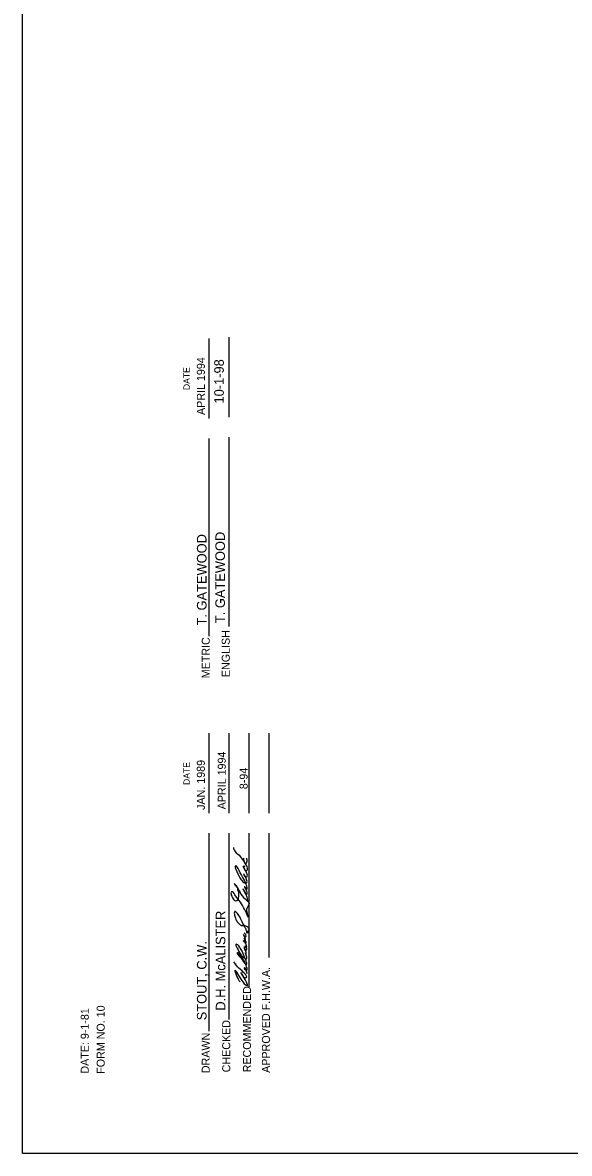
# Model space of a CAD drawing. Extents: x 1000 to 1036.3, y 1000 to 1022.
# Drawn here: x 1000 to 1006.83, y 1000 to 1014.12 of the extents above; entities that cross this region are included whole.
import ezdxf

# ---------------------------------------------------------------- set-up
doc = ezdxf.new("R2010")
doc.units = 0
for name, color, linetype in [('Level 1', 7, 'Continuous'), ('Level 10', 7, 'Continuous'), ('Level 15', 7, 'Continuous')]:
    doc.layers.add(name, color=color, linetype=linetype)

msp = doc.modelspace()

# ---------------------------------------------------------------- linework, layer by layer
at = {"layer": 'Level 1'}
for points in [[(1002.814, 1003.162), (1002.784, 1003.25), (1002.754, 1003.303), (1002.768, 1003.272), (1002.785, 1003.243), (1002.802, 1003.236), (1002.802, 1003.272), (1002.782, 1003.32), (1002.773, 1003.334), (1002.775, 1003.317), (1002.788, 1003.301), (1002.801, 1003.299), (1002.804, 1003.317), (1002.794, 1003.359), (1002.751, 1003.446), (1002.747, 1003.453), (1002.69, 1003.557), (1002.674, 1003.583), (1002.666, 1003.591), (1002.656, 1003.582), (1002.663, 1003.548), (1002.714, 1003.441), (1002.752, 1003.391), (1002.772, 1003.378), (1002.787, 1003.377), (1002.801, 1003.383), (1002.801, 1003.41), (1002.782, 1003.454), (1002.761, 1003.492), (1002.782, 1003.458), (1002.801, 1003.453), (1002.806, 1003.463), (1002.796, 1003.508), (1002.778, 1003.542), (1002.758, 1003.574), (1002.758, 1003.588), (1002.772, 1003.588), (1002.764, 1003.575), (1002.77, 1003.55), (1002.777, 1003.539), (1002.798, 1003.531), (1002.81, 1003.547), (1002.806, 1003.577), (1002.777, 1003.631), (1002.693, 1003.732), (1002.689, 1003.735), (1002.649, 1003.782), (1002.639, 1003.805), (1002.638, 1003.821)], [(1002.76, 1003.686), (1002.77, 1003.633), (1002.781, 1003.623), (1002.794, 1003.624), (1002.802, 1003.64), (1002.799, 1003.687)], [(1002.817, 1002.951), (1002.77, 1003.05), (1002.72, 1003.136), (1002.652, 1003.229), (1002.613, 1003.268), (1002.605, 1003.263), (1002.603, 1003.24), (1002.622, 1003.191), (1002.636, 1003.168), (1002.651, 1003.158), (1002.672, 1003.157), (1002.687, 1003.166), (1002.7, 1003.217), (1002.699, 1003.257), (1002.687, 1003.306), (1002.686, 1003.312), (1002.668, 1003.344), (1002.642, 1003.369), (1002.655, 1003.352), (1002.715, 1003.26), (1002.779, 1003.178), (1002.828, 1003.119), (1002.818, 1003.092), (1002.799, 1003.059), (1002.803, 1003.001), (1002.816, 1002.949)], [(1002.802, 1002.751), (1002.794, 1002.79), (1002.776, 1002.827), (1002.73, 1002.915), (1002.684, 1002.995), (1002.652, 1003.02), (1002.643, 1002.999), (1002.648, 1002.976), (1002.663, 1002.923), (1002.689, 1002.885), (1002.723, 1002.853), (1002.775, 1002.842), (1002.811, 1002.827), (1002.827, 1002.792), (1002.819, 1002.783), (1002.815, 1002.779), (1002.808, 1002.751)], [(1002.807, 1002.248), (1002.787, 1002.299), (1002.774, 1002.317), (1002.77, 1002.319), (1002.794, 1002.285), (1002.803, 1002.291), (1002.803, 1002.31), (1002.777, 1002.383), (1002.729, 1002.46), (1002.686, 1002.505), (1002.681, 1002.507), (1002.68, 1002.498), (1002.688, 1002.484), (1002.756, 1002.398), (1002.781, 1002.369), (1002.799, 1002.364), (1002.793, 1002.398), (1002.791, 1002.404), (1002.76, 1002.485), (1002.719, 1002.565), (1002.673, 1002.611), (1002.666, 1002.612), (1002.661, 1002.606), (1002.668, 1002.587), (1002.712, 1002.502), (1002.761, 1002.446), (1002.786, 1002.431), (1002.795, 1002.432), (1002.799, 1002.436), (1002.792, 1002.474), (1002.778, 1002.504), (1002.778, 1002.5), (1002.788, 1002.489), (1002.792, 1002.502), (1002.777, 1002.547), (1002.765, 1002.581), (1002.786, 1002.539), (1002.796, 1002.544), (1002.792, 1002.574), (1002.784, 1002.584), (1002.775, 1002.589), (1002.792, 1002.572), (1002.798, 1002.598), (1002.763, 1002.647), (1002.76, 1002.656), (1002.77, 1002.658), (1002.792, 1002.634), (1002.783, 1002.662), (1002.781, 1002.667), (1002.766, 1002.689), (1002.785, 1002.673), (1002.775, 1002.698), (1002.759, 1002.734), (1002.773, 1002.71), (1002.786, 1002.706), (1002.791, 1002.715), (1002.782, 1002.74), (1002.765, 1002.756)], [(1002.717, 1002.142), (1002.676, 1002.213), (1002.656, 1002.287), (1002.696, 1002.22), (1002.752, 1002.141), (1002.792, 1002.099), (1002.81, 1002.095), (1002.805, 1002.119), (1002.767, 1002.191), (1002.724, 1002.261), (1002.749, 1002.217), (1002.783, 1002.196), (1002.797, 1002.2), (1002.788, 1002.228), (1002.763, 1002.257), (1002.759, 1002.261), (1002.683, 1002.331), (1002.638, 1002.394)]]:
    msp.add_spline(points, degree=3, dxfattribs=at)
at = {"layer": 'Level 10'}
for p, q in [((1000, 1000), (1000, 1022)), ((1002.331, 1009.18), (1002.331, 1010.18)), ((1002.581, 1009.195), (1002.581, 1010.195)), ((1002.331, 1006.46), (1002.331, 1008.93)), ((1002.581, 1006.58), (1002.581, 1008.945)), ((1002.331, 1004.248), (1002.331, 1005.248)), ((1002.581, 1004.248), (1002.581, 1005.248)), ((1002.831, 1004.248), (1002.831, 1005.248)), ((1003.081, 1004.248), (1003.081, 1005.248)), ((1002.331, 1001.528), (1002.331, 1003.998)), ((1002.581, 1001.673), (1002.581, 1003.998)), ((1002.831, 1002.081), (1002.831, 1003.998)), ((1003.081, 1002.448), (1003.081, 1003.998)), ((1036, 1000), (1000, 1000))]:
    msp.add_line(p, q, dxfattribs=at)

# ---------------------------------------------------------------- texts
at = {"layer": 'Level 1'}
for s, height, rotation, p in [('APRIL 1994', 0.1, 90, (1002.276, 1009.223)), ('T. GATEWOOD', 0.12, 90, (1002.297, 1006.594)), ('JAN. 1989', 0.1, 90, (1002.276, 1004.29)), ('APRIL 1994', 0.1, 90, (1002.537, 1004.297)), ('8-94', 0.1, 90, (1002.81, 1004.549)), ('.', 0.0515, 269.9999, (1002.656, 1003.609)), ('D.H. McALISTER', 0.12, 90, (1002.532, 1001.783)), ('.', 0.0515, 269.9999, (1002.769, 1002.862)), ('STOUT, C.W.', 0.12, 90, (1002.297, 1001.662)), ('.', 0.0515, 269.9999, (1002.691, 1002.577)), ('.', 0.0515, 269.9999, (1002.671, 1002.381))]:
    msp.add_text(s, height=height, rotation=rotation, dxfattribs=at).set_placement(p)
at = {"layer": 'Level 10'}
for s, height, p in [('DATE', 0.08, (1002.088, 1009.534)), ('METRIC', 0.1, (1002.337, 1005.934)), ('ENGLISH', 0.1, (1002.587, 1005.949)), ('DATE', 0.08, (1002.088, 1004.602)), ('APPROVED F.H.W.A.', 0.1, (1003.089, 1001.006)), ('RECOMMENDED', 0.1, (1002.852, 1001.012)), ('DATE: 9-1-81', 0.1, (1000.826, 1000.996)), ('FORM NO. 10', 0.1, (1001.025, 1000.994)), ('CHECKED', 0.1, (1002.593, 1001.012)), ('DRAWN', 0.1, (1002.337, 1001.002))]:
    msp.add_text(s, height=height, rotation=90, dxfattribs=at).set_placement(p)
at = {"layer": 'Level 15'}
for s, p in [('10-1-98', (1002.513, 1009.366)), ('T. GATEWOOD', (1002.527, 1006.623))]:
    msp.add_text(s, height=0.12, rotation=90, dxfattribs=at).set_placement(p)

doc.saveas('drawing.dxf')
